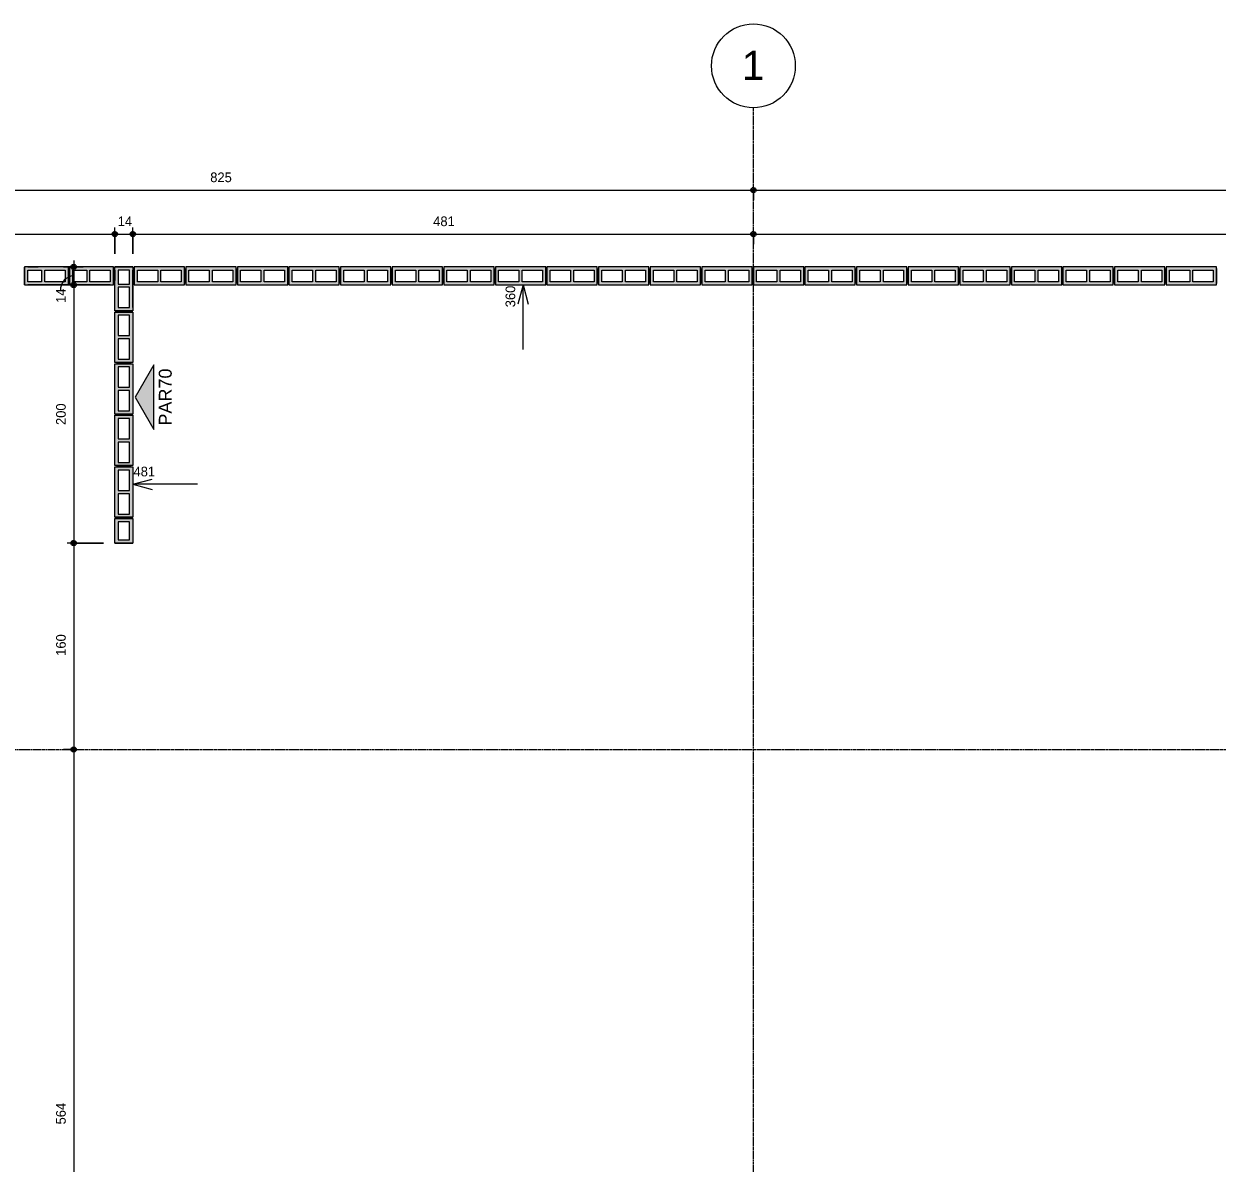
# Model space of a CAD drawing. Header units: centimetres. Extents: x 170 to 13810, y -2277 to 8860.
# Drawn here: x 11334 to 12259, y 110 to 993 of the extents above; entities that cross this region are included whole.
import ezdxf

# ---------------------------------------------------------------- set-up
doc = ezdxf.new("R2010")
doc.units = ezdxf.units.CM
doc.linetypes.add('Linha de eixo', pattern=[2.2225, 1.27, -0.3175, 0.3175, -0.3175])
for name, color, linetype, lineweight, true_color in [('A-ANNO-DIMS-1', 1, 'Continuous', 9, 0xff0000), ('G-ANNO-SYMB-1', 251, 'Continuous', 9, 0x646464), ('S-BEAM-3', 9, 'Continuous', 9, 0xc0c0c0), ('S-BEAM-8', 142, 'Continuous', 9, 0x0080c0), ('S-BEAM-9', 1, 'Continuous', 9, 0xff0000)]:
    doc.layers.add(name, color=color, linetype=linetype, lineweight=lineweight, true_color=true_color)
for name, color, linetype, lineweight in [('A-ANNO-DIMS-50', 7, 'Continuous', 9), ('A-DETL-GENF', 7, 'Continuous', 9), ('G-ANNO-SYMB', 7, 'Continuous', 9), ('S-BEAM', 7, 'Continuous', 9), ('S-BEAM-2', 7, 'Continuous', 13), ('S-GRID-1', 7, 'Linha de eixo', 9), ('S-GRID-IDEN', 7, 'Continuous', 9)]:
    doc.layers.add(name, color=color, linetype=linetype, lineweight=lineweight)
doc.styles.add('Arial', font='arial.ttf', dxfattribs={"height": 22.5})
doc.styles.add('Arial_1', font='arial.ttf', dxfattribs={"height": 10})
doc.styles.add('Bahnschrift_13', font='', dxfattribs={"height": 7.5})
doc.styles.get('Bahnschrift_13').set_extended_font_data('Bahnschrift')
doc.dimstyles.new('COTA_ACUMULADA', dxfattribs={"dimscale": 30.48, "dimtxt": 8.33133, "dimasz": 0.049213, "dimexe": 0, "dimexo": 0.0625, "dimgap": 0.131234, "dimtad": 0, "dimjust": 2, "dimdec": 0, "dimzin": 0, "dimdsep": 46, "dimtxsty": 'Bahnschrift_13', "dimblk1": 'NONE', "dimblk2": 'OPEN30', "dimsah": 1, "dimcen": 0.09, "dimse1": 1, "dimsd1": 1, "dimazin": 0, "dimtfac": 1, "dimtdec": 4, "dimtix": 1, "dimtmove": 2, "dimatfit": 3, "dimfxl": 0, "dimfxlon": 1, "dimtvp": 1, "dimtolj": 1, "dimtzin": 0, "dimarcsym": 2})
doc.dimstyles.new('COTA_LINEAR', dxfattribs={"dimscale": 30.48, "dimtxt": 8.33133, "dimasz": 0.393701, "dimexe": 0.164042, "dimexo": 0.328084, "dimgap": 0.131234, "dimtad": 1, "dimdec": 0, "dimzin": 0, "dimdsep": 46, "dimtxsty": 'Bahnschrift_13', "dimblk1": 'DOTSMALL', "dimblk2": 'DOTSMALL', "dimsah": 1, "dimcen": 0.09, "dimdle": 0.164042, "dimazin": 0, "dimtfac": 1, "dimtdec": 4, "dimtix": 1, "dimtmove": 0, "dimatfit": 3, "dimfxl": 1, "dimtvp": 1, "dimtolj": 1, "dimtzin": 0, "dimarcsym": 2})
doc.dimstyles.new('COTA_LINEAR_1', dxfattribs={"dimscale": 30.48, "dimtxt": 8.33133, "dimasz": 0.393701, "dimexe": 0.164042, "dimexo": 0.328084, "dimgap": 0.131234, "dimtad": 1, "dimdec": 0, "dimzin": 0, "dimdsep": 46, "dimtxsty": 'Bahnschrift_13', "dimblk1": 'DOTSMALL', "dimblk2": 'DOTSMALL', "dimsah": 1, "dimcen": 0.09, "dimdle": 0.164042, "dimazin": 0, "dimtfac": 1, "dimtdec": 4, "dimtix": 1, "dimtmove": 1, "dimatfit": 3, "dimfxl": 1, "dimtvp": 1, "dimtolj": 1, "dimtzin": 0, "dimarcsym": 2})

# ---------------------------------------------------------------- blocks, each defined once
blk = doc.blocks.new('LEONE - BLOCO 14x34x19 - LEONE - BLOCO 14x34x19-V2-COBERTURA - MODULAÇÃO 1ª FIADA')
at = {"layer": 'S-BEAM-8'}
h = blk.add_hatch(color=256, dxfattribs=at)
h.paths.add_polyline_path([(19.5, -7), (19.5, 7), (-14.5, 7), (-14.5, -7), (11.0998, -7)])
h.paths.add_polyline_path([(-12, -4.5), (-12, 4.5), (-1.25, 4.5), (-1.25, -4.5)])
h.paths.add_polyline_path([(1.25, -4.5), (1.25, 4.5), (17, 4.5), (17, -4.5), (2.5, -4.5)])
at = {"layer": 'A-DETL-GENF'}
for p, q in [((-14.5, 7), (-14.5, 0)), ((2.5, 7), (-14.5, 7)), ((-14.5, 0), (-14.5, -7)), ((-12, -4.5), (-12, 4.5)), ((-12, 4.5), (-1.25, 4.5)), ((-1.25, 4.5), (-1.25, -4.5)), ((1.25, 4.5), (17, 4.5)), ((1.25, -4.5), (1.25, 4.5)), ((19.5, 7), (2.5, 7)), ((17, 4.5), (17, -4.5)), ((19.5, 0), (19.5, 7)), ((19.5, -7), (19.5, 0)), ((-14.5, -7), (2.5, -7)), ((-1.25, -4.5), (-12, -4.5)), ((17, -4.5), (1.25, -4.5)), ((2.5, -7), (19.5, -7))]:
    blk.add_line(p, q, dxfattribs=at)
at = {"layer": 'S-BEAM-2'}
for p, q in [((-14.5, 7), (-14.5, -7)), ((19.5, 7), (-14.5, 7)), ((-14.5, 7), (-14.5, -7)), ((-14.5, -7), (-14.5, 6.8804)), ((-14.5, 5.75), (-14.5, -5.75)), ((-14.5, -5.75), (-14.5, 5.75)), ((-12, 7), (-3.9375, 7)), ((-12, 7), (-3.9375, 7)), ((17, 7), (-12, 7)), ((19.5, -7), (19.5, 7)), ((19.5, 7), (19.5, -7)), ((19.5, -7), (19.5, 7)), ((19.5, -5.75), (19.5, 5.75)), ((19.5, 5.75), (19.5, -5.75)), ((-14.5, -7), (19.5, -7)), ((-12, -7), (-3.9375, -7)), ((-12, -7), (-3.9375, -7)), ((17, -7), (-12, -7))]:
    blk.add_line(p, q, dxfattribs=at)
at = {"layer": 'S-BEAM-3'}
for p, q in [((-12, 4.5), (-1.25, 4.5)), ((-12, -4.5), (-12, 4.5)), ((-1.25, 4.5), (-1.25, -4.5)), ((1.25, 4.5), (17, 4.5)), ((1.25, -4.5), (1.25, 4.5)), ((17, 4.5), (17, -4.5)), ((-1.25, -4.5), (-12, -4.5)), ((17, -4.5), (1.25, -4.5))]:
    blk.add_line(p, q, dxfattribs=at)
blk = doc.blocks.new('LEONE - BLOCO 14x34x19 - LEONE - BLOCO 14x34x19-541693-COBERTURA - MODULAÇÃO 1ª FIADA')
at = {"layer": 'S-BEAM-8'}
h = blk.add_hatch(color=256, dxfattribs=at)
h.paths.add_polyline_path([(19.5, -7), (19.5, 7), (-14.5, 7), (-14.5, -7), (2.5, -7)])
h.paths.add_polyline_path([(2.5, -4.5), (1.25, -4.5), (1.25, 4.5), (17, 4.5), (17, -4.5)])
h.paths.add_polyline_path([(-12, -4.5), (-12, 4.5), (-1.25, 4.5), (-1.25, -4.5), (-3, -4.5)])
at = {"layer": 'A-DETL-GENF'}
for p, q in [((-14.5, 7), (-14.5, 0)), ((2.5, 7), (-14.5, 7)), ((-14.5, 0), (-14.5, -7)), ((-12, -4.5), (-12, 4.5)), ((-12, 4.5), (-1.25, 4.5)), ((-1.25, 4.5), (-1.25, -4.5)), ((1.25, 4.5), (17, 4.5)), ((1.25, -4.5), (1.25, 4.5)), ((19.5, 7), (2.5, 7)), ((17, 4.5), (17, -4.5)), ((19.5, 0), (19.5, 7)), ((19.5, -7), (19.5, 0)), ((-14.5, -7), (2.5, -7)), ((-1.25, -4.5), (-12, -4.5)), ((17, -4.5), (1.25, -4.5)), ((2.5, -7), (19.5, -7))]:
    blk.add_line(p, q, dxfattribs=at)
at = {"layer": 'S-BEAM-2'}
for p, q in [((-14.5, 7), (-14.5, -7)), ((19.5, 7), (-14.5, 7)), ((-14.5, 7), (-14.5, -7)), ((-14.5, -7), (-14.5, 6.8804)), ((-14.5, 5.75), (-14.5, -5.75)), ((-14.5, -5.75), (-14.5, 5.75)), ((-12, 7), (-3.9375, 7)), ((-12, 7), (-3.9375, 7)), ((17, 7), (-12, 7)), ((19.5, -7), (19.5, 7)), ((19.5, 7), (19.5, -7)), ((19.5, -7), (19.5, 7)), ((19.5, -5.75), (19.5, 5.75)), ((19.5, 5.75), (19.5, -5.75)), ((-14.5, -7), (19.5, -7)), ((-12, -7), (-3.9375, -7)), ((-12, -7), (-3.9375, -7)), ((17, -7), (-12, -7))]:
    blk.add_line(p, q, dxfattribs=at)
at = {"layer": 'S-BEAM-3'}
for p, q in [((-12, 4.5), (-1.25, 4.5)), ((-12, -4.5), (-12, 4.5)), ((-1.25, 4.5), (-1.25, -4.5)), ((1.25, 4.5), (17, 4.5)), ((1.25, -4.5), (1.25, 4.5)), ((17, 4.5), (17, -4.5)), ((-1.25, -4.5), (-12, -4.5)), ((17, -4.5), (1.25, -4.5))]:
    blk.add_line(p, q, dxfattribs=at)
blk = doc.blocks.new('LEONE - BLOCO 14X39X1 - LEONE - BLOCO 14X39X19-V1-COBERTURA - MODULAÇÃO 1ª FIADA')
at = {"layer": 'S-BEAM-3'}
h = blk.add_hatch(color=256, dxfattribs=at)
h.paths.add_polyline_path([(19.5, -7), (19.5, 7), (-19.5, 7), (-19.5, -7)])
h.paths.add_polyline_path([(1.25, -4.5), (1.25, 4.5), (17, 4.5), (17, -4.5)])
h.paths.add_polyline_path([(-17, -4.5), (-17, 4.5), (-1.25, 4.5), (-1.25, -4.5)])
at = {"layer": 'A-DETL-GENF'}
for p, q in [((19.5, 7), (-19.5, 7)), ((-19.5, 7), (-19.5, 0)), ((-19.5, 0), (-19.5, -7)), ((-17, -4.5), (-17, 4.5)), ((-17, 4.5), (-1.25, 4.5)), ((-1.25, 4.5), (-1.25, -4.5)), ((1.25, -4.5), (1.25, 4.5)), ((1.25, 4.5), (17, 4.5)), ((17, 4.5), (17, -4.5)), ((19.5, 0), (19.5, 7)), ((19.5, -7), (19.5, 0)), ((-19.5, -7), (19.5, -7)), ((-1.25, -4.5), (-17, -4.5)), ((17, -4.5), (1.25, -4.5))]:
    blk.add_line(p, q, dxfattribs=at)
at = {"layer": 'S-BEAM-2'}
for p, q in [((-19.5, 7), (-19.5, -7)), ((19.5, 7), (-19.5, 7)), ((-19.5, 5.75), (-19.5, -5.75)), ((-19.5, -5.75), (-19.5, 5.75)), ((19.5, -7), (19.5, 7)), ((19.5, -7), (19.5, 7)), ((19.5, 5.75), (19.5, -5.75)), ((-19.5, -7), (19.5, -7))]:
    blk.add_line(p, q, dxfattribs=at)
at = {"layer": 'S-BEAM-3'}
for p, q in [((-17, 4.5), (-1.25, 4.5)), ((-17, -4.5), (-17, 4.5)), ((-1.25, 4.5), (-1.25, -4.5)), ((1.25, 4.5), (17, 4.5)), ((1.25, -4.5), (1.25, 4.5)), ((17, 4.5), (17, -4.5)), ((-1.25, -4.5), (-17, -4.5)), ((17, -4.5), (1.25, -4.5))]:
    blk.add_line(p, q, dxfattribs=at)
blk = doc.blocks.new('LEONE - BLOCO 14X39X1 - LEONE - BLOCO 14X39X19-2886981-COBERTURA - MODULAÇÃO 1ª FIADA')
at = {"layer": 'S-BEAM-3'}
h = blk.add_hatch(color=256, dxfattribs=at)
h.paths.add_polyline_path([(-19.5, -4.5), (-19.5, -7), (19.5, -7), (19.5, 7), (-19.5, 7), (-19.5, 0)])
h.paths.add_polyline_path([(-17, 4.5), (-1.25, 4.5), (-1.25, -4.5), (-17, -4.5)])
h.paths.add_polyline_path([(1.25, 4.16), (1.25, 4.5), (17, 4.5), (17, -4.5), (1.25, -4.5), (1.25, -4.16)])
at = {"layer": 'A-DETL-GENF'}
for p, q in [((19.5, 7), (-19.5, 7)), ((-19.5, 7), (-19.5, 0)), ((-19.5, 0), (-19.5, -7)), ((-17, -4.5), (-17, 4.5)), ((-17, 4.5), (-1.25, 4.5)), ((-1.25, 4.5), (-1.25, -4.5)), ((1.25, -4.5), (1.25, 4.5)), ((1.25, 4.5), (17, 4.5)), ((17, 4.5), (17, -4.5)), ((19.5, 0), (19.5, 7)), ((19.5, -7), (19.5, 0)), ((-19.5, -7), (19.5, -7)), ((-1.25, -4.5), (-17, -4.5)), ((17, -4.5), (1.25, -4.5))]:
    blk.add_line(p, q, dxfattribs=at)
at = {"layer": 'S-BEAM-2'}
for p, q in [((-19.5, 7), (-19.5, -7)), ((19.5, 7), (-19.5, 7)), ((-19.5, 5.75), (-19.5, -5.75)), ((-19.5, -5.75), (-19.5, 5.75)), ((19.5, -7), (19.5, 7)), ((19.5, -7), (19.5, 7)), ((19.5, 5.75), (19.5, -5.75)), ((-19.5, -7), (19.5, -7))]:
    blk.add_line(p, q, dxfattribs=at)
at = {"layer": 'S-BEAM-3'}
for p, q in [((-17, 4.5), (-1.25, 4.5)), ((-17, -4.5), (-17, 4.5)), ((-1.25, 4.5), (-1.25, -4.5)), ((1.25, 4.5), (17, 4.5)), ((1.25, -4.5), (1.25, 4.5)), ((17, 4.5), (17, -4.5)), ((-1.25, -4.5), (-17, -4.5)), ((17, -4.5), (1.25, -4.5))]:
    blk.add_line(p, q, dxfattribs=at)
blk = doc.blocks.new('LEONE - BLOCO 14x34x19 - LEONE - BLOCO 14x34x19-3038408-COBERTURA - MODULAÇÃO 1ª FIADA')
at = {"layer": 'S-BEAM-8'}
h = blk.add_hatch(color=256, dxfattribs=at)
h.paths.add_polyline_path([(19.5, 4.069), (19.5, 7), (-14.5, 7), (-14.5, -7), (19.5, -7), (19.5, 3.9589)])
h.paths.add_polyline_path([(17, -4.5), (1.25, -4.5), (1.25, 4.5), (17, 4.5)])
h.paths.add_polyline_path([(-1.25, -4.5), (-12, -4.5), (-12, 4.5), (-1.25, 4.5)])
at = {"layer": 'A-DETL-GENF'}
for p, q in [((-14.5, 7), (2.5, 7)), ((-14.5, 0), (-14.5, 7)), ((-12, 4.5), (-12, -4.5)), ((-1.25, 4.5), (-12, 4.5)), ((-1.25, -4.5), (-1.25, 4.5)), ((1.25, 4.5), (1.25, -4.5)), ((17, 4.5), (1.25, 4.5)), ((2.5, 7), (19.5, 7)), ((17, -4.5), (17, 4.5)), ((19.5, 7), (19.5, 0)), ((-14.5, -7), (-14.5, 0)), ((2.5, -7), (-14.5, -7)), ((-12, -4.5), (-1.25, -4.5)), ((1.25, -4.5), (17, -4.5)), ((19.5, -7), (2.5, -7)), ((19.5, 0), (19.5, -7))]:
    blk.add_line(p, q, dxfattribs=at)
at = {"layer": 'S-BEAM-2'}
for p, q in [((-14.5, -7), (-14.5, 7)), ((-14.5, 7), (19.5, 7)), ((-14.5, 7), (-14.5, -6.8804)), ((-14.5, -7), (-14.5, 7)), ((-14.5, -5.75), (-14.5, 5.75)), ((-14.5, 5.75), (-14.5, -5.75)), ((-12, 7), (-3.9375, 7)), ((-12, 7), (-3.9375, 7)), ((17, 7), (-12, 7)), ((19.5, 7), (19.5, -7)), ((19.5, -7), (19.5, 7)), ((19.5, 7), (19.5, -7)), ((19.5, 5.75), (19.5, -5.75)), ((19.5, -5.75), (19.5, 5.75)), ((19.5, -7), (-14.5, -7)), ((-12, -7), (-3.9375, -7)), ((-12, -7), (-3.9375, -7)), ((17, -7), (-12, -7))]:
    blk.add_line(p, q, dxfattribs=at)
at = {"layer": 'S-BEAM-3'}
for p, q in [((-1.25, 4.5), (-12, 4.5)), ((-12, 4.5), (-12, -4.5)), ((-1.25, -4.5), (-1.25, 4.5)), ((17, 4.5), (1.25, 4.5)), ((1.25, 4.5), (1.25, -4.5)), ((17, -4.5), (17, 4.5)), ((-12, -4.5), (-1.25, -4.5)), ((1.25, -4.5), (17, -4.5))]:
    blk.add_line(p, q, dxfattribs=at)
blk = doc.blocks.new('LEONE - BLOCO 14X39X1 - LEONE - BLOCO 14X39X19-3073679-COBERTURA - MODULAÇÃO 1ª FIADA')
at = {"layer": 'S-BEAM-3'}
h = blk.add_hatch(color=256, dxfattribs=at)
h.paths.add_polyline_path([(19.5, -7), (19.5, 7), (-19.5, 7), (-19.5, -7)])
h.paths.add_polyline_path([(17, 4.5), (17, -4.5), (1.25, -4.5), (1.25, 4.5)])
h.paths.add_polyline_path([(-1.25, 1.32), (-1.25, -4.5), (-17, -4.5), (-17, 4.5), (-1.25, 4.5), (-1.25, 4.16)])
at = {"layer": 'A-DETL-GENF'}
for p, q in [((-19.5, 7), (19.5, 7)), ((-19.5, 0), (-19.5, 7)), ((-1.25, 4.5), (-17, 4.5)), ((-17, 4.5), (-17, -4.5)), ((-1.25, -4.5), (-1.25, 4.5)), ((1.25, 4.5), (1.25, -4.5)), ((17, 4.5), (1.25, 4.5)), ((17, -4.5), (17, 4.5)), ((19.5, 7), (19.5, 0)), ((-19.5, -7), (-19.5, 0)), ((19.5, -7), (-19.5, -7)), ((-17, -4.5), (-1.25, -4.5)), ((1.25, -4.5), (17, -4.5)), ((19.5, 0), (19.5, -7))]:
    blk.add_line(p, q, dxfattribs=at)
at = {"layer": 'S-BEAM-2'}
for p, q in [((-19.5, -7), (-19.5, 7)), ((-19.5, 7), (19.5, 7)), ((-19.5, -5.75), (-19.5, 5.75)), ((-19.5, 5.75), (-19.5, -5.75)), ((19.5, 7), (19.5, -7)), ((19.5, 7), (19.5, -7)), ((19.5, -5.75), (19.5, 5.75)), ((19.5, -7), (-19.5, -7))]:
    blk.add_line(p, q, dxfattribs=at)
at = {"layer": 'S-BEAM-3'}
for p, q in [((-1.25, 4.5), (-17, 4.5)), ((-17, 4.5), (-17, -4.5)), ((-1.25, -4.5), (-1.25, 4.5)), ((17, 4.5), (1.25, 4.5)), ((1.25, 4.5), (1.25, -4.5)), ((17, -4.5), (17, 4.5)), ((-17, -4.5), (-1.25, -4.5)), ((1.25, -4.5), (17, -4.5))]:
    blk.add_line(p, q, dxfattribs=at)
blk = doc.blocks.new('LEONE - BLOCO 14x19x19 - LEONE - BLOCO 14x19x19-3036205-COBERTURA - MODULAÇÃO 1ª FIADA')
at = {"layer": 'S-BEAM-9'}
h = blk.add_hatch(color=256, dxfattribs=at)
h.paths.add_polyline_path([(9.5, -7), (9.5, 7), (-9.5, 7), (-9.5, -7), (7, -7)])
h.paths.add_polyline_path([(7, 4.5), (7, -4.5), (-7, -4.5), (-7, 4.5)])
at = {"layer": 'A-DETL-GENF'}
for p, q in [((-9.5, 7), (0, 7)), ((-9.5, 0), (-9.5, 7)), ((-7, 4.5), (-7, -4.5)), ((7, 4.5), (-7, 4.5)), ((0, 7), (9.5, 7)), ((7, -4.5), (7, 4.5)), ((9.5, 7), (9.5, 0)), ((-9.5, -7), (-9.5, 0)), ((0, -7), (-9.5, -7)), ((-7, -4.5), (7, -4.5)), ((9.5, -7), (0, -7)), ((9.5, 0), (9.5, -7))]:
    blk.add_line(p, q, dxfattribs=at)
at = {"layer": 'S-BEAM-2'}
for p, q in [((-9.5, 7), (9.5, 7)), ((-9.5, -7), (-9.5, 7)), ((-9.5, 7), (-9.5, -7)), ((-9.5, -5.75), (-9.5, 5.75)), ((-9.5, 5.75), (-9.5, -5.75)), ((9.5, 7), (9.5, -7)), ((9.5, -7), (9.5, 7)), ((9.5, 5.75), (9.5, -5.75)), ((9.5, -5.75), (9.5, 5.75)), ((9.5, -7), (-9.5, -7))]:
    blk.add_line(p, q, dxfattribs=at)
at = {"layer": 'S-BEAM-3'}
for p, q in [((7, 4.5), (-7, 4.5)), ((-7, 4.5), (-7, -4.5)), ((7, -4.5), (7, 4.5)), ((-7, -4.5), (7, -4.5))]:
    blk.add_line(p, q, dxfattribs=at)
blk = doc.blocks.new('Eixo - M_Cabeça da grade - Círculo-45800-COBERTURA - MODULAÇÃO 1ª FIADA')
at = {"layer": 'S-GRID-IDEN'}
blk.add_circle((0, 0), 0.65, dxfattribs=at)
blk = doc.blocks.new('Elevação - Número de detalhe-142644-COBERTURA - MODULAÇÃO 1ª FIADA')
at = {"layer": 'G-ANNO-SYMB-1'}
blk.add_hatch(color=256, dxfattribs=at).paths.add_polyline_path([(0.5, 0), (-0.5, 0), (0, 0.289)])
at = {"layer": 'G-ANNO-SYMB'}
for p, q in [((0, 0.289), (-0.5, 0)), ((0.5, 0), (0, 0.289)), ((-0.5, 0), (0.5, 0))]:
    blk.add_line(p, q, dxfattribs=at)
blk = doc.blocks.new('DIMBLOCK1-COBERTURA - MODULAÇÃO 1ª FIADA')
at = {"layer": 'A-ANNO-DIMS-50', "lineweight": 35, "true_color": 0xff0000}
h = blk.add_hatch(color=1, dxfattribs=at)
edge = h.paths.add_edge_path()
edge.add_arc((11074.59, 829.71), 1.5, 0, 360)
h = blk.add_hatch(color=1, dxfattribs=at)
edge = h.paths.add_edge_path()
edge.add_arc((11404.59, 829.71), 1.5, 0, 360)
at = {"layer": 'A-ANNO-DIMS-50', "color": 1, "true_color": 0xff0000}
for p, q in [((11074.59, 812.99), (11074.59, 834.71)), ((11404.59, 814.24), (11404.59, 834.71)), ((11069.59, 829.71), (11404.59, 829.71)), ((11074.59, 829.71), (11074.59, 812.99)), ((11404.59, 829.71), (11404.59, 814.24))]:
    blk.add_line(p, q, dxfattribs=at)
at = {"layer": 'A-ANNO-DIMS-50', "color": 1, "lineweight": 35, "true_color": 0xff0000}
for centre in [(11074.59, 829.71), (11404.59, 829.71)]:
    blk.add_circle(centre, 1.5, dxfattribs=at)
at = {"layer": 'A-ANNO-DIMS-50', "color": 0, "insert": (11231.13, 843.35), "char_height": 7.5, "width": 20.2982, "attachment_point": 1, "line_spacing_factor": 1.009858, "style": 'Bahnschrift_13'}
blk.add_mtext('330', dxfattribs=at)
blk = doc.blocks.new('_DotSmall')
at = {"color": 0, "linetype": 'ByBlock', "const_width": 0.5}
blk.add_lwpolyline([(-0.0625, 0, 1), (0.0625, 0, 1)], format="xyb", close=True, dxfattribs=at)
blk = doc.blocks.new('DIMBLOCK2-COBERTURA - MODULAÇÃO 1ª FIADA')
at = {"layer": 'A-ANNO-DIMS-50', "lineweight": 35, "true_color": 0xff0000}
h = blk.add_hatch(color=1, dxfattribs=at)
edge = h.paths.add_edge_path()
edge.add_arc((11404.59, 829.71), 1.5, 0, 360)
h = blk.add_hatch(color=1, dxfattribs=at)
edge = h.paths.add_edge_path()
edge.add_arc((11418.59, 829.71), 1.5, 0, 360)
at = {"layer": 'A-ANNO-DIMS-50', "color": 1, "true_color": 0xff0000}
for p, q in [((11404.59, 814.24), (11404.59, 834.71)), ((11418.59, 814.24), (11418.59, 834.71)), ((11404.59, 829.71), (11418.59, 829.71)), ((11404.59, 829.71), (11404.59, 814.24)), ((11418.59, 829.71), (11418.59, 814.24))]:
    blk.add_line(p, q, dxfattribs=at)
at = {"layer": 'A-ANNO-DIMS-50', "color": 1, "lineweight": 35, "true_color": 0xff0000}
for centre in [(11404.59, 829.71), (11418.59, 829.71)]:
    blk.add_circle(centre, 1.5, dxfattribs=at)
at = {"layer": 'A-ANNO-DIMS-50', "color": 0, "insert": (11406.85, 843.35), "char_height": 7.5, "width": 11.3609, "attachment_point": 1, "line_spacing_factor": 1.009858, "style": 'Bahnschrift_13'}
blk.add_mtext('14', dxfattribs=at)
blk = doc.blocks.new('DIMBLOCK3-COBERTURA - MODULAÇÃO 1ª FIADA')
at = {"layer": 'A-ANNO-DIMS-50', "lineweight": 35, "true_color": 0xff0000}
h = blk.add_hatch(color=1, dxfattribs=at)
edge = h.paths.add_edge_path()
edge.add_arc((11418.59, 829.71), 1.5, 0, 360)
h = blk.add_hatch(color=1, dxfattribs=at)
edge = h.paths.add_edge_path()
edge.add_arc((11899.59, 829.71), 1.5, 0, 360)
at = {"layer": 'A-ANNO-DIMS-50', "color": 1, "true_color": 0xff0000}
for p, q in [((11418.59, 814.24), (11418.59, 834.71)), ((11899.59, 821.83), (11899.59, 834.71)), ((11418.59, 829.71), (11899.59, 829.71)), ((11418.59, 829.71), (11418.59, 814.24)), ((11899.59, 829.71), (11899.59, 821.83))]:
    blk.add_line(p, q, dxfattribs=at)
at = {"layer": 'A-ANNO-DIMS-50', "color": 1, "lineweight": 35, "true_color": 0xff0000}
for centre in [(11418.59, 829.71), (11899.59, 829.71)]:
    blk.add_circle(centre, 1.5, dxfattribs=at)
at = {"layer": 'A-ANNO-DIMS-50', "color": 0, "insert": (11651.39, 843.35), "char_height": 7.5, "width": 18.4804, "attachment_point": 1, "line_spacing_factor": 1.009858, "style": 'Bahnschrift_13'}
blk.add_mtext('481', dxfattribs=at)
blk = doc.blocks.new('DIMBLOCK4-COBERTURA - MODULAÇÃO 1ª FIADA')
at = {"layer": 'A-ANNO-DIMS-50', "lineweight": 35, "true_color": 0xff0000}
h = blk.add_hatch(color=1, dxfattribs=at)
edge = h.paths.add_edge_path()
edge.add_arc((11899.59, 829.71), 1.5, 0, 360)
h = blk.add_hatch(color=1, dxfattribs=at)
edge = h.paths.add_edge_path()
edge.add_arc((12778.59, 829.71), 1.5, 0, 360)
at = {"layer": 'A-ANNO-DIMS-50', "color": 1, "true_color": 0xff0000}
for p, q in [((11899.59, 821.83), (11899.59, 834.71)), ((12778.59, 821.83), (12778.59, 834.71)), ((11899.59, 829.71), (12778.59, 829.71)), ((11899.59, 829.71), (11899.59, 821.83)), ((12778.59, 829.71), (12778.59, 821.83))]:
    blk.add_line(p, q, dxfattribs=at)
at = {"layer": 'A-ANNO-DIMS-50', "color": 1, "lineweight": 35, "true_color": 0xff0000}
for centre in [(11899.59, 829.71), (12778.59, 829.71)]:
    blk.add_circle(centre, 1.5, dxfattribs=at)
at = {"layer": 'A-ANNO-DIMS-50', "color": 0, "insert": (12330.76, 843.35), "char_height": 7.5, "width": 19.9952, "attachment_point": 1, "line_spacing_factor": 1.009858, "style": 'Bahnschrift_13'}
blk.add_mtext('879', dxfattribs=at)
blk = doc.blocks.new('DIMBLOCK9-COBERTURA - MODULAÇÃO 1ª FIADA')
at = {"layer": 'A-ANNO-DIMS-50', "lineweight": 35, "true_color": 0xff0000}
h = blk.add_hatch(color=1, dxfattribs=at)
edge = h.paths.add_edge_path()
edge.add_arc((11074.59, 863.76), 1.5, 0, 360)
h = blk.add_hatch(color=1, dxfattribs=at)
edge = h.paths.add_edge_path()
edge.add_arc((11899.59, 863.76), 1.5, 0, 360)
at = {"layer": 'A-ANNO-DIMS-50', "color": 1, "true_color": 0xff0000}
for p, q in [((11069.59, 863.76), (11899.59, 863.76)), ((11074.59, 812.99), (11074.59, 868.76)), ((11074.59, 863.76), (11074.59, 812.99)), ((11899.59, 855.89), (11899.59, 868.76)), ((11899.59, 863.76), (11899.59, 855.89))]:
    blk.add_line(p, q, dxfattribs=at)
at = {"layer": 'A-ANNO-DIMS-50', "color": 1, "lineweight": 35, "true_color": 0xff0000}
for centre in [(11074.59, 863.76), (11899.59, 863.76)]:
    blk.add_circle(centre, 1.5, dxfattribs=at)
at = {"layer": 'A-ANNO-DIMS-50', "color": 0, "insert": (11478.57, 877.41), "char_height": 7.5, "width": 20.4496, "attachment_point": 1, "line_spacing_factor": 1.009858, "style": 'Bahnschrift_13'}
blk.add_mtext('825', dxfattribs=at)
blk = doc.blocks.new('DIMBLOCK10-COBERTURA - MODULAÇÃO 1ª FIADA')
at = {"layer": 'A-ANNO-DIMS-50', "lineweight": 35, "true_color": 0xff0000}
h = blk.add_hatch(color=1, dxfattribs=at)
edge = h.paths.add_edge_path()
edge.add_arc((11899.59, 863.76), 1.5, 0, 360)
h = blk.add_hatch(color=1, dxfattribs=at)
edge = h.paths.add_edge_path()
edge.add_arc((12778.59, 863.76), 1.5, 0, 360)
at = {"layer": 'A-ANNO-DIMS-50', "color": 1, "true_color": 0xff0000}
for p, q in [((11899.59, 855.89), (11899.59, 868.76)), ((11899.59, 863.76), (12778.59, 863.76)), ((11899.59, 863.76), (11899.59, 855.89)), ((12778.59, 855.89), (12778.59, 868.76)), ((12778.59, 863.76), (12778.59, 855.89))]:
    blk.add_line(p, q, dxfattribs=at)
at = {"layer": 'A-ANNO-DIMS-50', "color": 1, "lineweight": 35, "true_color": 0xff0000}
for centre in [(11899.59, 863.76), (12778.59, 863.76)]:
    blk.add_circle(centre, 1.5, dxfattribs=at)
at = {"layer": 'A-ANNO-DIMS-50', "color": 0, "insert": (12330.76, 877.41), "char_height": 7.5, "width": 19.9952, "attachment_point": 1, "line_spacing_factor": 1.009858, "style": 'Bahnschrift_13'}
blk.add_mtext('879', dxfattribs=at)
blk = doc.blocks.new('DIMBLOCK43-COBERTURA - MODULAÇÃO 1ª FIADA')
at = {"layer": 'A-ANNO-DIMS-50', "lineweight": 35, "true_color": 0xff0000}
h = blk.add_hatch(color=1, dxfattribs=at)
edge = h.paths.add_edge_path()
edge.add_arc((11372.7, 804.24), 1.5, 0, 360)
h = blk.add_hatch(color=1, dxfattribs=at)
edge = h.paths.add_edge_path()
edge.add_arc((11372.7, 790.24), 1.5, 0, 360)
at = {"layer": 'A-ANNO-DIMS-50', "color": 1, "true_color": 0xff0000}
for p, q in [((11372.7, 809.24), (11372.7, 790.24)), ((11364.82, 804.24), (11377.7, 804.24)), ((11372.7, 804.24), (11364.82, 804.24)), ((11364.82, 790.24), (11377.7, 790.24)), ((11372.7, 790.24), (11364.82, 790.24))]:
    blk.add_line(p, q, dxfattribs=at)
at = {"layer": 'A-ANNO-DIMS-50', "color": 1, "lineweight": 35, "true_color": 0xff0000}
for centre in [(11372.7, 804.24), (11372.7, 790.24)]:
    blk.add_circle(centre, 1.5, dxfattribs=at)
at = {"layer": 'A-ANNO-DIMS-50', "color": 1, "true_color": 0xff0000}
blk.add_ellipse((11372.7, 785.8), major_axis=(0, 11.44), ratio=0.901372, start_param=0, end_param=1.570796, dxfattribs=at)
at = {"layer": 'A-ANNO-DIMS-50', "color": 0, "insert": (11359.06, 776.34), "char_height": 7.5, "width": 11.3609, "attachment_point": 1, "rotation": 90, "line_spacing_factor": 1.009858, "style": 'Bahnschrift_13'}
blk.add_mtext('14', dxfattribs=at)
blk = doc.blocks.new('DIMBLOCK44-COBERTURA - MODULAÇÃO 1ª FIADA')
at = {"layer": 'A-ANNO-DIMS-50', "lineweight": 35, "true_color": 0xff0000}
h = blk.add_hatch(color=1, dxfattribs=at)
edge = h.paths.add_edge_path()
edge.add_arc((11372.7, 790.24), 1.5, 0, 360)
h = blk.add_hatch(color=1, dxfattribs=at)
edge = h.paths.add_edge_path()
edge.add_arc((11372.7, 590.24), 1.5, 0, 360)
at = {"layer": 'A-ANNO-DIMS-50', "color": 1, "true_color": 0xff0000}
for p, q in [((11364.82, 790.24), (11377.7, 790.24)), ((11372.7, 790.24), (11364.82, 790.24)), ((11372.7, 790.24), (11372.7, 590.24)), ((11395.84, 590.24), (11367.7, 590.24)), ((11372.7, 590.24), (11395.84, 590.24))]:
    blk.add_line(p, q, dxfattribs=at)
at = {"layer": 'A-ANNO-DIMS-50', "color": 1, "lineweight": 35, "true_color": 0xff0000}
for centre in [(11372.7, 790.24), (11372.7, 590.24)]:
    blk.add_circle(centre, 1.5, dxfattribs=at)
at = {"layer": 'A-ANNO-DIMS-50', "color": 0, "insert": (11359.06, 681.72), "char_height": 7.5, "width": 20.4496, "attachment_point": 1, "rotation": 90, "line_spacing_factor": 1.009858, "style": 'Bahnschrift_13'}
blk.add_mtext('200', dxfattribs=at)
blk = doc.blocks.new('DIMBLOCK45-COBERTURA - MODULAÇÃO 1ª FIADA')
at = {"layer": 'A-ANNO-DIMS-50', "lineweight": 35, "true_color": 0xff0000}
h = blk.add_hatch(color=1, dxfattribs=at)
edge = h.paths.add_edge_path()
edge.add_arc((11372.7, 590.24), 1.5, 0, 360)
h = blk.add_hatch(color=1, dxfattribs=at)
edge = h.paths.add_edge_path()
edge.add_arc((11372.7, 430.24), 1.5, 0, 360)
at = {"layer": 'A-ANNO-DIMS-50', "color": 1, "true_color": 0xff0000}
for p, q in [((11395.84, 590.24), (11367.7, 590.24)), ((11372.7, 590.24), (11372.7, 430.24)), ((11372.7, 590.24), (11395.84, 590.24)), ((11364.82, 430.24), (11377.7, 430.24)), ((11372.7, 430.24), (11364.82, 430.24))]:
    blk.add_line(p, q, dxfattribs=at)
at = {"layer": 'A-ANNO-DIMS-50', "color": 1, "lineweight": 35, "true_color": 0xff0000}
for centre in [(11372.7, 590.24), (11372.7, 430.24)]:
    blk.add_circle(centre, 1.5, dxfattribs=at)
at = {"layer": 'A-ANNO-DIMS-50', "color": 0, "insert": (11359.06, 502.86), "char_height": 7.5, "width": 17.723, "attachment_point": 1, "rotation": 90, "line_spacing_factor": 1.009858, "style": 'Bahnschrift_13'}
blk.add_mtext('160', dxfattribs=at)
blk = doc.blocks.new('DIMBLOCK46-COBERTURA - MODULAÇÃO 1ª FIADA')
at = {"layer": 'A-ANNO-DIMS-50', "lineweight": 35, "true_color": 0xff0000}
h = blk.add_hatch(color=1, dxfattribs=at)
edge = h.paths.add_edge_path()
edge.add_arc((11372.7, 430.24), 1.5, 0, 360)
h = blk.add_hatch(color=1, dxfattribs=at)
edge = h.paths.add_edge_path()
edge.add_arc((11372.7, -133.76), 1.5, 0, 360)
at = {"layer": 'A-ANNO-DIMS-50', "color": 1, "true_color": 0xff0000}
for p, q in [((11364.82, 430.24), (11377.7, 430.24)), ((11372.7, 430.24), (11364.82, 430.24)), ((11372.7, 430.24), (11372.7, -133.76)), ((11364.82, -133.76), (11377.7, -133.76)), ((11372.7, -133.76), (11364.82, -133.76))]:
    blk.add_line(p, q, dxfattribs=at)
at = {"layer": 'A-ANNO-DIMS-50', "color": 1, "lineweight": 35, "true_color": 0xff0000}
for centre in [(11372.7, 430.24), (11372.7, -133.76)]:
    blk.add_circle(centre, 1.5, dxfattribs=at)
at = {"layer": 'A-ANNO-DIMS-50', "color": 0, "insert": (11359.06, 139.72), "char_height": 7.5, "width": 20.4496, "attachment_point": 1, "rotation": 90, "line_spacing_factor": 1.009858, "style": 'Bahnschrift_13'}
blk.add_mtext('564', dxfattribs=at)
blk = doc.blocks.new('DIMBLOCK119-COBERTURA - MODULAÇÃO 1ª FIADA')
at = {"layer": 'A-ANNO-DIMS-50', "color": 1, "true_color": 0xff0000}
for p, q in [((11418.59, 635.78), (11433.59, 639.8)), ((11418.59, 635.78), (11433.59, 631.76)), ((11468.59, 635.78), (11418.59, 635.78)), ((11418.59, 635.78), (11418.59, 635.78)), ((11418.59, 635.78), (11418.59, 635.78))]:
    blk.add_line(p, q, dxfattribs=at)
at = {"layer": 'A-ANNO-DIMS-50', "color": 0, "insert": (11419.09, 649.43), "char_height": 7.5, "width": 18.4804, "attachment_point": 1, "line_spacing_factor": 1.009858, "style": 'Bahnschrift_13'}
blk.add_mtext('481', dxfattribs=at)
blk = doc.blocks.new('_None')
blk = doc.blocks.new('_Open30')
at = {"color": 0, "linetype": 'ByBlock', "lineweight": -2}
for p, q in [((-1, 0.27), (0, 0)), ((0, 0), (-1, -0.27)), ((0, 0), (-1, 0))]:
    blk.add_line(p, q, dxfattribs=at)
blk = doc.blocks.new('DIMBLOCK120-COBERTURA - MODULAÇÃO 1ª FIADA')
at = {"layer": 'A-ANNO-DIMS-50', "color": 1, "true_color": 0xff0000}
for p, q in [((11088.59, 635.78), (11103.59, 639.8)), ((11088.59, 635.78), (11103.59, 631.76)), ((11138.59, 635.78), (11088.59, 635.78)), ((11088.59, 635.78), (11088.59, 635.78)), ((11088.59, 635.78), (11088.59, 635.78))]:
    blk.add_line(p, q, dxfattribs=at)
at = {"layer": 'A-ANNO-DIMS-50', "color": 0, "insert": (11089.09, 649.43), "char_height": 7.5, "width": 15.6023, "attachment_point": 1, "line_spacing_factor": 1.009858, "style": 'Bahnschrift_13'}
blk.add_mtext('811', dxfattribs=at)
blk = doc.blocks.new('DIMBLOCK127-COBERTURA - MODULAÇÃO 1ª FIADA')
at = {"layer": 'A-ANNO-DIMS-50', "color": 1, "true_color": 0xff0000}
for p, q in [((11721.12, 790.24), (11717.1, 775.24)), ((11721.12, 790.24), (11725.14, 775.24)), ((11721.12, 740.24), (11721.12, 790.24)), ((11721.12, 790.24), (11721.12, 790.24)), ((11721.12, 790.24), (11721.12, 790.24))]:
    blk.add_line(p, q, dxfattribs=at)
at = {"layer": 'A-ANNO-DIMS-50', "color": 0, "insert": (11707.48, 772.95), "char_height": 7.5, "width": 20.1467, "attachment_point": 1, "rotation": 90, "line_spacing_factor": 1.009858, "style": 'Bahnschrift_13'}
blk.add_mtext('360', dxfattribs=at)

msp = doc.modelspace()

# ---------------------------------------------------------------- linework, layer by layer
at = {"layer": 'S-GRID-1'}
for p, q in [((11899.59, -679.8), (11899.59, 927.57)), ((10910.69, 430.24), (13744.95, 430.24))]:
    msp.add_line(p, q, dxfattribs=at)

# ---------------------------------------------------------------- block references
at = {"layer": 'G-ANNO-SYMB', "xscale": 49.99999999999998, "yscale": 49.99999999999998, "zscale": 49.99999999999998, "rotation": 89.99999999999953}
msp.add_blockref('Elevação - Número de detalhe-142644-COBERTURA - MODULAÇÃO 1ª FIADA', (11434.9, 703.3), dxfattribs=at)
at = {"layer": 'S-BEAM'}
for name, p in [('LEONE - BLOCO 14x34x19 - LEONE - BLOCO 14x34x19-V2-COBERTURA - MODULAÇÃO 1ª FIADA', (11349.09, 797.24)), ('LEONE - BLOCO 14x34x19 - LEONE - BLOCO 14x34x19-541693-COBERTURA - MODULAÇÃO 1ª FIADA', (11384.09, 797.24)), ('LEONE - BLOCO 14X39X1 - LEONE - BLOCO 14X39X19-V1-COBERTURA - MODULAÇÃO 1ª FIADA', (11439.09, 797.24)), ('LEONE - BLOCO 14X39X1 - LEONE - BLOCO 14X39X19-2886981-COBERTURA - MODULAÇÃO 1ª FIADA', (11479.09, 797.24)), ('LEONE - BLOCO 14X39X1 - LEONE - BLOCO 14X39X19-2886981-COBERTURA - MODULAÇÃO 1ª FIADA', (11519.09, 797.24)), ('LEONE - BLOCO 14X39X1 - LEONE - BLOCO 14X39X19-2886981-COBERTURA - MODULAÇÃO 1ª FIADA', (11559.09, 797.24)), ('LEONE - BLOCO 14X39X1 - LEONE - BLOCO 14X39X19-V1-COBERTURA - MODULAÇÃO 1ª FIADA', (11599.09, 797.24)), ('LEONE - BLOCO 14X39X1 - LEONE - BLOCO 14X39X19-V1-COBERTURA - MODULAÇÃO 1ª FIADA', (11639.09, 797.24)), ('LEONE - BLOCO 14X39X1 - LEONE - BLOCO 14X39X19-V1-COBERTURA - MODULAÇÃO 1ª FIADA', (11679.09, 797.24)), ('LEONE - BLOCO 14X39X1 - LEONE - BLOCO 14X39X19-V1-COBERTURA - MODULAÇÃO 1ª FIADA', (11719.09, 797.24)), ('LEONE - BLOCO 14X39X1 - LEONE - BLOCO 14X39X19-2886981-COBERTURA - MODULAÇÃO 1ª FIADA', (11759.09, 797.24)), ('LEONE - BLOCO 14X39X1 - LEONE - BLOCO 14X39X19-2886981-COBERTURA - MODULAÇÃO 1ª FIADA', (11799.09, 797.24)), ('LEONE - BLOCO 14X39X1 - LEONE - BLOCO 14X39X19-2886981-COBERTURA - MODULAÇÃO 1ª FIADA', (11839.09, 797.24)), ('LEONE - BLOCO 14X39X1 - LEONE - BLOCO 14X39X19-2886981-COBERTURA - MODULAÇÃO 1ª FIADA', (11879.09, 797.24)), ('LEONE - BLOCO 14X39X1 - LEONE - BLOCO 14X39X19-V1-COBERTURA - MODULAÇÃO 1ª FIADA', (11919.09, 797.24)), ('LEONE - BLOCO 14X39X1 - LEONE - BLOCO 14X39X19-V1-COBERTURA - MODULAÇÃO 1ª FIADA', (11959.09, 797.24)), ('LEONE - BLOCO 14X39X1 - LEONE - BLOCO 14X39X19-V1-COBERTURA - MODULAÇÃO 1ª FIADA', (11999.09, 797.24)), ('LEONE - BLOCO 14X39X1 - LEONE - BLOCO 14X39X19-2886981-COBERTURA - MODULAÇÃO 1ª FIADA', (12039.09, 797.24)), ('LEONE - BLOCO 14X39X1 - LEONE - BLOCO 14X39X19-2886981-COBERTURA - MODULAÇÃO 1ª FIADA', (12079.09, 797.24)), ('LEONE - BLOCO 14X39X1 - LEONE - BLOCO 14X39X19-V1-COBERTURA - MODULAÇÃO 1ª FIADA', (12119.09, 797.24)), ('LEONE - BLOCO 14X39X1 - LEONE - BLOCO 14X39X19-2886981-COBERTURA - MODULAÇÃO 1ª FIADA', (12159.09, 797.24)), ('LEONE - BLOCO 14X39X1 - LEONE - BLOCO 14X39X19-V1-COBERTURA - MODULAÇÃO 1ª FIADA', (12199.09, 797.24)), ('LEONE - BLOCO 14X39X1 - LEONE - BLOCO 14X39X19-V1-COBERTURA - MODULAÇÃO 1ª FIADA', (12239.09, 797.24))]:
    msp.add_blockref(name, p, dxfattribs=at)
at = {"layer": 'S-BEAM', "rotation": 269.9999999999998}
for name, p in [('LEONE - BLOCO 14x34x19 - LEONE - BLOCO 14x34x19-3038408-COBERTURA - MODULAÇÃO 1ª FIADA', (11411.59, 789.74)), ('LEONE - BLOCO 14X39X1 - LEONE - BLOCO 14X39X19-3073679-COBERTURA - MODULAÇÃO 1ª FIADA', (11411.59, 749.74)), ('LEONE - BLOCO 14X39X1 - LEONE - BLOCO 14X39X19-3073679-COBERTURA - MODULAÇÃO 1ª FIADA', (11411.59, 709.74)), ('LEONE - BLOCO 14X39X1 - LEONE - BLOCO 14X39X19-3073679-COBERTURA - MODULAÇÃO 1ª FIADA', (11411.59, 669.74)), ('LEONE - BLOCO 14X39X1 - LEONE - BLOCO 14X39X19-3073679-COBERTURA - MODULAÇÃO 1ª FIADA', (11411.59, 629.74)), ('LEONE - BLOCO 14x19x19 - LEONE - BLOCO 14x19x19-3036205-COBERTURA - MODULAÇÃO 1ª FIADA', (11411.59, 599.74))]:
    msp.add_blockref(name, p, dxfattribs=at)
at = {"layer": 'S-GRID-IDEN', "xscale": 49.99999999999998, "yscale": 49.99999999999998, "zscale": 49.99999999999998}
msp.add_blockref('Eixo - M_Cabeça da grade - Círculo-45800-COBERTURA - MODULAÇÃO 1ª FIADA', (11899.59, 960.07), dxfattribs=at)

# ---------------------------------------------------------------- texts
at = {"layer": 'G-ANNO-SYMB', "insert": (11438.69, 681.23), "char_height": 10, "width": 54.9156, "attachment_point": 1, "rotation": 90, "style": 'Arial_1'}
msp.add_mtext('PAR70', dxfattribs=at)

# ---------------------------------------------------------------- dimensions: what is measured, and where the dimension line sits
at = {"layer": 'A-ANNO-DIMS-1'}
for base, p1, p2, override, picture, middle in [((11899.59, 863.76), (11074.59, 802.99), (11899.59, 865.89), {"dimpost": '<>', "dimfxl": 827.393716}, 'DIMBLOCK9-COBERTURA - MODULAÇÃO 1ª FIADA', (11487.09, 871.59)), ((12778.59, 863.76), (11899.59, 865.89), (12778.59, 865.89), {"dimpost": '<>', "dimfxl": 879}, 'DIMBLOCK10-COBERTURA - MODULAÇÃO 1ª FIADA', (12339.09, 871.59)), ((11404.59, 829.71), (11074.59, 802.99), (11404.59, 804.24), {"dimpost": '<>', "dimfxl": 330.002367}, 'DIMBLOCK1-COBERTURA - MODULAÇÃO 1ª FIADA', (11239.59, 837.54)), ((11418.59, 829.71), (11404.59, 804.24), (11418.59, 804.24), {"dimpost": '<>', "dimfxl": 14}, 'DIMBLOCK2-COBERTURA - MODULAÇÃO 1ª FIADA', (11411.59, 837.46)), ((11899.59, 829.71), (11418.59, 804.24), (11899.59, 831.83), {"dimpost": '<>', "dimfxl": 481.790406}, 'DIMBLOCK3-COBERTURA - MODULAÇÃO 1ª FIADA', (11659.09, 837.54)), ((12778.59, 829.71), (11899.59, 831.83), (12778.59, 831.83), {"dimpost": '<>', "dimfxl": 879}, 'DIMBLOCK4-COBERTURA - MODULAÇÃO 1ª FIADA', (12339.09, 837.54))]:
    dim = msp.add_linear_dim(base=base, p1=p1, p2=p2, dimstyle='COTA_LINEAR', override=override, dxfattribs=at)
    dim.commit()
    dim.dimension.update_dxf_attribs({"geometry": picture, "text_midpoint": middle})
for base, p1, p2, dimstyle, override, picture, middle in [((11372.7, 790.24), (11374.82, 804.24), (11374.82, 790.24), 'COTA_LINEAR_1', {"dimpost": '<>', "dimfxl": 14}, 'DIMBLOCK43-COBERTURA - MODULAÇÃO 1ª FIADA', (11364.06, 782.02)), ((11721.12, 790.24), (11721.12, 430.24), (11721.12, 790.24), 'COTA_ACUMULADA', {"dimpost": '<>', "dimfxl": 359.998999}, 'DIMBLOCK127-COBERTURA - MODULAÇÃO 1ª FIADA', (11712.48, 783.03))]:
    dim = msp.add_linear_dim(base=base, p1=p1, p2=p2, angle=90, dimstyle=dimstyle, override=override, dxfattribs=at)
    dim.commit()
    dim.dimension.update_dxf_attribs({"geometry": picture, "text_midpoint": middle, "dimtype": 160, "text_rotation": 90})
for base, p1, p2, override, picture, middle in [((11372.7, 590.24), (11374.82, 790.24), (11405.84, 590.24), {"dimpost": '<>', "dimfxl": 202.390169}, 'DIMBLOCK44-COBERTURA - MODULAÇÃO 1ª FIADA', (11364.87, 690.24)), ((11372.7, 430.24), (11405.84, 590.24), (11374.82, 430.24), {"dimpost": '<>', "dimfxl": 162.976871}, 'DIMBLOCK45-COBERTURA - MODULAÇÃO 1ª FIADA', (11364.87, 510.24)), ((11372.7, -133.76), (11374.82, 430.24), (11374.82, -133.76), {"dimpost": '<>', "dimfxl": 564}, 'DIMBLOCK46-COBERTURA - MODULAÇÃO 1ª FIADA', (11364.91, 148.24))]:
    dim = msp.add_linear_dim(base=base, p1=p1, p2=p2, angle=90, dimstyle='COTA_LINEAR', override=override, dxfattribs=at)
    dim.commit()
    dim.dimension.update_dxf_attribs({"geometry": picture, "text_midpoint": middle})
for base, p2, override, picture, middle in [((11088.59, 635.78), (11088.59, 635.78), {"dimpost": '<>', "dimfxl": 811}, 'DIMBLOCK120-COBERTURA - MODULAÇÃO 1ª FIADA', (11096.89, 644.43)), ((11418.59, 635.78), (11418.59, 635.78), {"dimpost": '<>', "dimfxl": 481}, 'DIMBLOCK119-COBERTURA - MODULAÇÃO 1ª FIADA', (11428.33, 644.43))]:
    dim = msp.add_linear_dim(base=base, p1=(11899.59, 635.78), p2=p2, dimstyle='COTA_ACUMULADA', override=override, dxfattribs=at)
    dim.commit()
    dim.dimension.update_dxf_attribs({"geometry": picture, "text_midpoint": middle, "dimtype": 160})

# ---------------------------------------------------------------- next in the draw order: texts
at = {"layer": 'S-GRID-IDEN', "insert": (11890.66, 971.7), "char_height": 22.5, "width": 21.2447, "attachment_point": 1, "style": 'Arial', "bg_fill": 3, "box_fill_scale": 1.25, "bg_fill_color": 9, "bg_fill_true_color": 13158600, "bg_fill_transparency": 0}
msp.add_mtext('1', dxfattribs=at)

doc.saveas('drawing.dxf')
